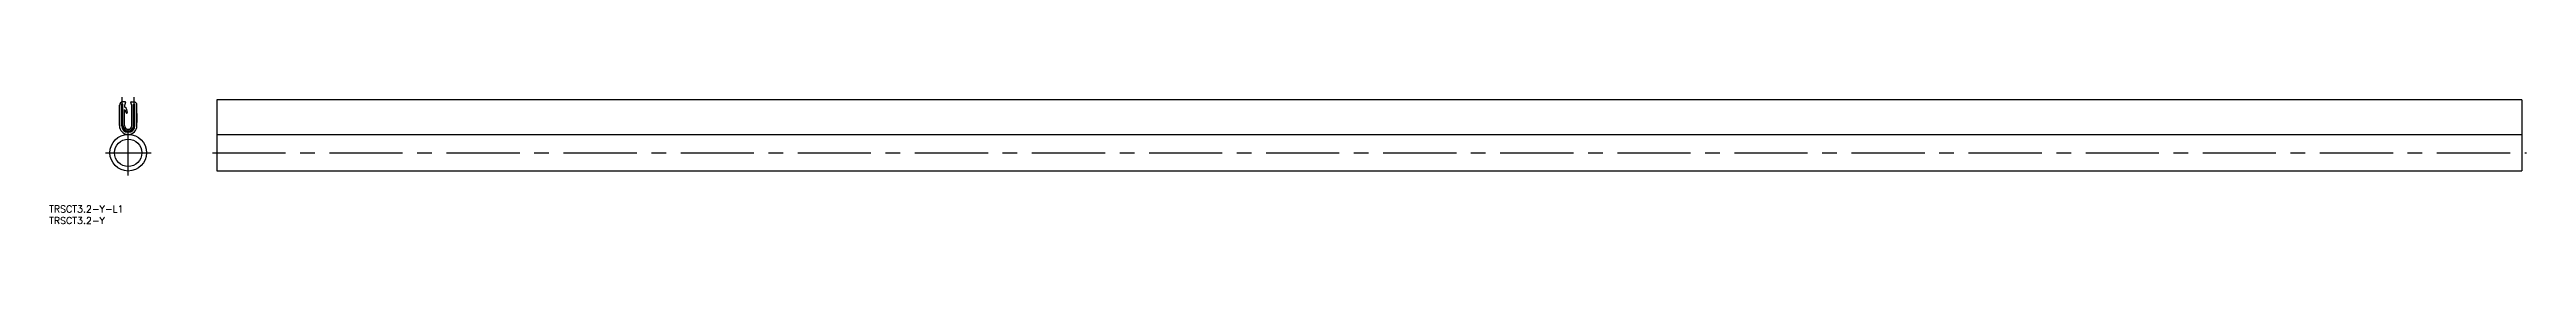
# Model space of a CAD drawing. Extents: x -34 to 1041, y -43 to 12.
import ezdxf

# ---------------------------------------------------------------- set-up
doc = ezdxf.new("R2010")
doc.units = 0
doc.linetypes.add('CENTER', pattern=[50.8, 31.75, -6.35, 6.35, -6.35])
doc.layers.get('0').update_dxf_attribs({"linetype": 'CONTINUOUS'})
doc.layers.add('CENTER', color=1, linetype='CENTER')
doc.styles.get("Standard").update_dxf_attribs({"font": 'txt.shx', "height": 3, "bigfont": 'bigfont.shx'})

# ---------------------------------------------------------------- blocks, each defined once
blk = doc.blocks.new('*U7')
at = {"color": 7, "linetype": 'CONTINUOUS'}
blk.add_text('TRSCT3.2-Y-L1', height=3, dxfattribs=at).set_placement((-34.3, -37.8))
blk = doc.blocks.new('*U8')
at = {"color": 7, "linetype": 'CONTINUOUS'}
blk.add_text('TRSCT3.2-Y', height=3, dxfattribs=at).set_placement((-34.3, -42.8))

msp = doc.modelspace()

# ---------------------------------------------------------------- linework, layer by layer
at = {"color": 7, "linetype": 'CONTINUOUS'}
for p, q in [((1038.5, 11.2), (38.5, 11.2)), ((38.5, 11.2), (38.5, -19.7)), ((1038.5, 11.2), (1038.5, -19.7)), ((-3.8, 0), (-3.8, 8.9)), ((-2.3, 9.4), (-2.9, 9.4)), ((-2.9, 0), (-2.9, 9.4)), ((-1.3, 10.4), (-2.3, 10.4)), ((-2.3, 0), (-2.3, 9.4)), ((-1.6, 0), (-1.6, 7)), ((-1.6, 0), (-1.6, 7)), ((1.3, 10.4), (2.3, 10.4)), ((1.6, 0), (1.6, 8.4)), ((1.6, 0), (1.6, 7)), ((1.6, 0), (1.6, 7)), ((2.3, 0), (2.3, 9.4)), ((2.3, 9.4), (2.9, 9.4)), ((2.9, 0), (2.9, 9.4)), ((3.8, 0), (3.8, 8.9)), ((3.8, 5.3), (3.8, 1.3)), ((38.5, -3.8), (1038.5, -3.8)), ((38.5, -19.7), (1038.5, -19.7))]:
    msp.add_line(p, q, dxfattribs=at)
for radius in [7.95, 5.95]:
    msp.add_circle((0, -11.8), radius, dxfattribs=at)
for centre, radius, start, end in [((-2.3, 8.9), 1.5, 90, 180), ((0, 0), 3.8, 180, 0), ((0, 0), 2.9, 180, 0), ((0, 0), 2.3, 180, 0), ((6.8, 6.8), 8.58, 158.1048, 169.5705), ((-1.1, 8.4), 0.5, 180, 220.7151), ((-1.6, 7), 0.05, 35.6652, 180), ((0, 0), 1.6, 180, 0), ((-3, 5.9), 2.65, 355.686, 54.2961), ((-2.6, 5.7), 1.64, 359.8526, 48.6873), ((-1.4, 10.2), 0.25, 335.2971, 85.468), ((-0.7, 5.7), 0.285, 179.8526, 355.686), ((1.4, 10.2), 0.25, 94.532, 204.7029), ((-6.8, 6.8), 8.58, 10.4295, 21.8952), ((2.3, 8.9), 1.5, 0, 90)]:
    msp.add_arc(centre, radius, start, end, dxfattribs=at)
at = {"color": 1, "linetype": 'CENTER'}
msp.add_arc((0, 0), 2.6, 180, 0, dxfattribs=at)
at = {"layer": 'CENTER', "color": 1, "linetype": 'CENTER'}
for p, q in [((-2.6, 0), (-2.6, 12.4)), ((2.6, 0), (2.6, 12.4)), ((0, -21.7), (0, -1.8)), ((-9.9, -11.8), (9.9, -11.8)), ((36.5, -11.8), (1040.5, -11.8))]:
    msp.add_line(p, q, dxfattribs=at)

# ---------------------------------------------------------------- block references
at = {"color": 7, "linetype": 'CONTINUOUS'}
for name in ['*U7', '*U8']:
    msp.add_blockref(name, (0, 0), dxfattribs=at)

doc.saveas('drawing.dxf')
